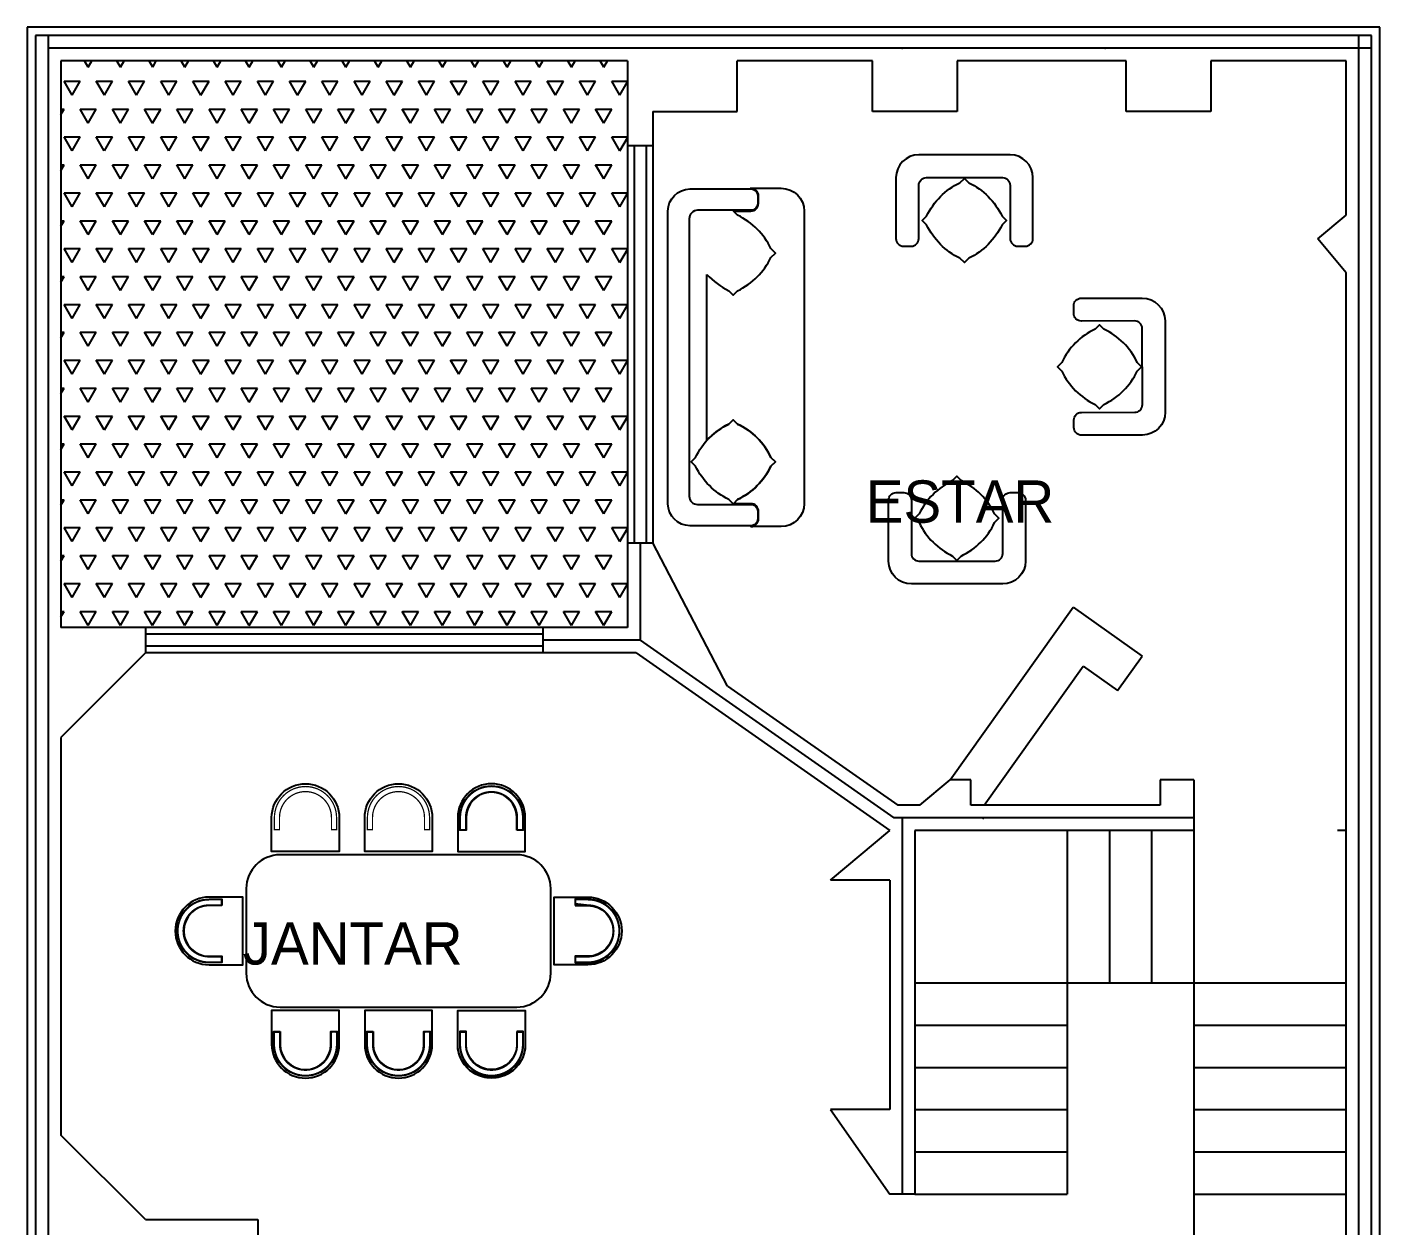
# Model space of a CAD drawing. Header units: millimetres. Extents: x 160.1 to 196.2, y 195.4 to 212.1.
# Drawn here: x 160.42 to 168.42, y 204.98 to 212.07 of the extents above; entities that cross this region are included whole.
import ezdxf

# ---------------------------------------------------------------- set-up
doc = ezdxf.new("R2010")
doc.units = ezdxf.units.MM
for name, color, linetype in [('ejes', 160, 'Continuous'), ('MOB', 244, 'Continuous'), ('muros', 255, 'Continuous'), ('terreno', 21, 'Continuous'), ('ventanas', 50, 'Continuous')]:
    doc.layers.add(name, color=color, linetype=linetype)

# ---------------------------------------------------------------- blocks, each defined once
blk = doc.blocks.new('mesa comedor')
at = {"layer": 'MOB'}
for points in [[(118.6143694568619, 264.5109385456533), (118.6143694568619, 264.3109385456534), (118.2143694568618, 264.3109385456533), (118.2143694568618, 264.5109385456533, -0.9999999999999999)], [(118.2643694568619, 264.4359385456533), (118.2643694568618, 264.5109385456533, -1), (118.5643694568618, 264.5109385456533), (118.5643694568619, 264.4359385456534), (118.6018694568618, 264.4359385456533), (118.6018694568618, 264.5109385456533, 0.9999999999999999), (118.2268694568618, 264.5109385456533), (118.2268694568619, 264.4359385456533)], [(118.8643694568622, 262.6909385456534), (118.8643694568619, 264.0909385456534, 0.414213562373095), (118.6643694568618, 264.2909385456534), (118.1643694568619, 264.2909385456533, 0.414213562373095), (117.9643694568619, 264.0909385456533), (117.9643694568622, 262.6909385456533, 0.414213562373095), (118.1643694568622, 262.4909385456533), (118.6643694568622, 262.4909385456534, 0.414213562373095)], [(117.744369456862, 263.7409385456531), (117.944369456862, 263.7409385456533), (117.9443694568619, 264.1409385456532), (117.7443694568619, 264.1409385456532, 0.9999999999999999)], [(117.8193694568619, 264.0909385456532), (117.7443694568619, 264.0909385456532, 1), (117.744369456862, 263.7909385456532), (117.819369456862, 263.7909385456532), (117.819369456862, 263.7534385456532), (117.744369456862, 263.7534385456532, -0.9999999999999999), (117.7443694568619, 264.1284385456532), (117.8193694568619, 264.1284385456532)], [(119.084369456862, 263.7409385456535), (118.884369456862, 263.7409385456535), (118.8843694568619, 264.1409385456535), (119.0843694568619, 264.1409385456535, -0.9999999999999999)], [(119.0093694568619, 264.0909385456535), (119.0843694568619, 264.0909385456535, -1), (119.084369456862, 263.7909385456534), (119.009369456862, 263.7909385456534), (119.009369456862, 263.7534385456534), (119.084369456862, 263.7534385456534, 0.9999999999999999), (119.0843694568619, 264.1284385456535), (119.0093694568619, 264.1284385456534)], [(117.744369456862, 263.5909385456532), (117.944369456862, 263.5909385456533), (117.9443694568621, 263.1909385456532), (117.7443694568621, 263.1909385456532, -0.9999999999999999)], [(119.084369456862, 263.5909385456535), (118.884369456862, 263.5909385456534), (118.8843694568621, 263.1909385456534), (119.0843694568621, 263.1909385456535, 0.9999999999999999)], [(119.0093694568621, 263.2409385456535), (119.0843694568621, 263.2409385456535, 1), (119.0843694568621, 263.5409385456534), (119.009369456862, 263.5409385456534), (119.009369456862, 263.5784385456535), (119.084369456862, 263.5784385456535, -0.9999999999999999), (119.0843694568621, 263.2034385456535), (119.0093694568621, 263.2034385456535)], [(117.7443694568621, 263.0409385456532), (117.9443694568621, 263.0409385456532), (117.9443694568622, 262.6409385456532), (117.7443694568622, 262.6409385456532, -0.9999999999999999)], [(119.0843694568621, 263.0409385456534), (118.8843694568621, 263.0409385456534), (118.8843694568622, 262.6409385456534), (119.0843694568622, 262.6409385456535, 0.9999999999999999)], [(119.0093694568622, 262.6909385456534), (119.0843694568622, 262.6909385456535, 1), (119.0843694568621, 262.9909385456535), (119.0093694568621, 262.9909385456535), (119.0093694568621, 263.0284385456534), (119.0843694568621, 263.0284385456535, -0.9999999999999999), (119.0843694568622, 262.6534385456535), (119.0093694568622, 262.6534385456535)], [(118.6143694568623, 262.2709385456533), (118.6143694568622, 262.4709385456534), (118.2143694568622, 262.4709385456533), (118.2143694568623, 262.2709385456533, 0.9999999999999999)], [(118.2643694568623, 262.3459385456533), (118.2643694568623, 262.2709385456533, 1), (118.5643694568623, 262.2709385456533), (118.5643694568623, 262.3459385456534), (118.6018694568623, 262.3459385456534), (118.6018694568622, 262.2709385456533, -0.9999999999999999), (118.2268694568623, 262.2709385456533), (118.2268694568623, 262.3459385456533)]]:
    blk.add_lwpolyline(points, format="xyb", close=True, dxfattribs=at)
at = {"layer": 'MOB', "const_width": 0.0075}
for points in [[(118.2606194568619, 264.4396885456534), (118.2606194568618, 264.5109385456533, -1), (118.5681194568618, 264.5109385456533), (118.5681194568619, 264.4396885456534), (118.5981194568619, 264.4396885456534), (118.5981194568619, 264.5109385456535, 1), (118.2306194568619, 264.5109385456533), (118.2306194568618, 264.4396885456533)], [(117.8156194568619, 264.0946885456532), (117.7443694568619, 264.0946885456532, 1), (117.744369456862, 263.7871885456532), (117.815619456862, 263.7871885456532), (117.815619456862, 263.7571885456533), (117.744369456862, 263.7571885456532, -1), (117.7443694568619, 264.1246885456532), (117.815619456862, 264.1246885456532)], [(119.0131194568619, 264.0946885456535), (119.0843694568619, 264.0946885456535, -1), (119.084369456862, 263.7871885456535), (119.013119456862, 263.7871885456535), (119.0131194568619, 263.7571885456534), (119.084369456862, 263.7571885456535, 1), (119.0843694568619, 264.1246885456534), (119.0131194568619, 264.1246885456534)], [(117.8156194568621, 263.2371885456532), (117.7443694568621, 263.2371885456532, -1), (117.744369456862, 263.5446885456532), (117.8156194568621, 263.5446885456532), (117.815619456862, 263.5746885456533), (117.744369456862, 263.5746885456533, 1), (117.7443694568621, 263.2071885456532), (117.8156194568621, 263.2071885456532)], [(119.0131194568621, 263.2371885456535), (119.0843694568621, 263.2371885456534, 1), (119.084369456862, 263.5446885456535), (119.0131194568621, 263.5446885456535), (119.013119456862, 263.5746885456534), (119.084369456862, 263.5746885456535, -1), (119.0843694568621, 263.2071885456535), (119.0131194568621, 263.2071885456534)], [(117.8156194568622, 262.6871885456532), (117.7443694568622, 262.6871885456532, -1), (117.7443694568622, 262.9946885456532), (117.8156194568622, 262.9946885456532), (117.8156194568621, 263.0246885456532), (117.7443694568622, 263.0246885456532, 1), (117.7443694568622, 262.6571885456532), (117.8156194568622, 262.6571885456532)], [(119.0131194568622, 262.6871885456534), (119.0843694568622, 262.6871885456534, 1), (119.0843694568621, 262.9946885456534), (119.0131194568622, 262.9946885456535), (119.0131194568621, 263.0246885456534), (119.0843694568621, 263.0246885456535, -1), (119.0843694568622, 262.6571885456535), (119.0131194568622, 262.6571885456535)], [(118.2606194568623, 262.3421885456533), (118.2606194568623, 262.2709385456533, 1), (118.5681194568623, 262.2709385456533), (118.5681194568623, 262.3421885456534), (118.5981194568623, 262.3421885456534), (118.5981194568623, 262.2709385456533, -1), (118.2306194568623, 262.2709385456533), (118.2306194568623, 262.3421885456533)]]:
    blk.add_lwpolyline(points, format="xyb", close=True, dxfattribs=at)

msp = doc.modelspace()

# ---------------------------------------------------------------- hatches: boundary and pattern name
at = {"layer": 'muros'}
h = msp.add_hatch(dxfattribs=at)
h.set_pattern_fill('TRIANG', color=3, scale=0.02, style=0)
h.set_pattern_definition([(59.99999999999999, (0, 0), (-0.09524996586046834, 0.1649778197104678), [0.09525, -0.09525]), (120, (0, 0), (-0.1904999658604684, 1.971046783566521e-08), [0.09525, -0.09525]), (0, (-0.047625, 0.082489), (0.09525, 0.1649778), [0.09525, -0.09525])])
h.paths.add_polyline_path([(163.9703359804554, 211.8689648471951), (160.6203359804554, 211.8689648471952), (160.6203359804554, 208.5189648471952), (163.9703359804553, 208.5189648471952)])

# ---------------------------------------------------------------- linework, layer by layer
at = {"layer": 'ejes'}
for p, q in [((160.5453359804553, 212.0189648471952), (160.5453359804553, 196.8439648471951)), ((168.2953359804553, 196.8439648471951), (168.2953359804553, 212.0189648471952)), ((168.3703359804553, 211.9439648471952), (160.5453359804553, 211.9439648471952)), ((164.0453359804553, 209.0189648471952), (164.0453359804553, 208.4439648471951)), ((164.0453359804553, 208.4439648471952), (163.4703359804553, 208.4439648471951)), ((164.0453359804553, 208.4439648471952), (165.5453359804553, 207.3939648471952)), ((167.3203359804553, 207.3939648471952), (165.5453359804552, 207.3939648471952)), ((165.5953359804553, 207.3939648471952), (165.5953359804553, 205.1689648471951))]:
    msp.add_line(p, q, dxfattribs=at)
at = {"layer": 'MOB'}
for p, q in [((165.8792203909219, 207.6189648471953), (166.6070259197378, 208.6403303418196)), ((166.6070259197378, 208.6403303418196), (167.0142207322579, 208.3501711016484)), ((166.8691286177166, 208.1465561613007), (167.0142207322579, 208.3501711016484)), ((166.0793116285044, 207.4689648471952), (166.6655312114565, 208.2916357813863)), ((166.6655312114565, 208.2916357813863), (166.8691286177166, 208.1465561613006)), ((166.072056673828, 207.3891515142595), (166.0777929806464, 207.3939648471952))]:
    msp.add_line(p, q, dxfattribs=at)
for points in [[(165.6034619862425, 210.7737292658145), (165.6484619862426, 210.7737292658145, 0.414213562373095), (165.6934619862426, 210.8187292658145), (165.6934619862426, 211.1337292658145, -0.4142135623730976), (165.7384619862427, 211.1787292658145), (166.1884619862427, 211.1787292658143, -0.414213562373095), (166.2334619862427, 211.1337292658142), (166.2334619862426, 210.8187292658143, 0.4142135623731159), (166.2784619862425, 210.7737292658142), (166.3234619862426, 210.7737292658142, 0.414213562373095), (166.3684619862426, 210.8187292658141), (166.3684619862427, 211.1787292658142, 0.414213562373095), (166.2334619862428, 211.3137292658143), (165.6934619862427, 211.3137292658145, 0.414213562373095), (165.5584619862427, 211.1787292658146), (165.5584619862425, 210.8187292658145, 0.414213562373095)], [(165.9884907710449, 210.7026287735261), (165.9627367934883, 210.6768747959695), (165.9369828159315, 210.7026287735262, -0.1724210110430374), (165.7397796467064, 210.8998319427516), (165.7140256691497, 210.9255859203082), (165.7397796467064, 210.9513398978649, -0.172421011043038), (165.9369828159318, 211.1485430670901), (165.9627367934885, 211.1742970446467), (165.9884907710451, 211.1485430670901, -0.1724210110430392), (166.1856939402703, 210.9513398978647), (166.211447917827, 210.925585920308), (166.1856939402703, 210.8998319427514, -0.1724210110430383)], [(166.6107376079329, 209.7011538828713), (166.610655831502, 209.746153808567, -0.414213562373095), (166.6555739807666, 209.7912355106937), (166.9705734606363, 209.7918079457106, 0.4142135623730976), (167.015491609901, 209.8368896478373), (167.0146738455909, 210.286888904794, 0.414213562373095), (166.9695921434642, 210.3318070540586), (166.6545926635947, 210.3312346190417, -0.4142135623731159), (166.609510961468, 210.3761527683063), (166.6094291850369, 210.421152694002, -0.414213562373095), (166.6543473343016, 210.4662343961287), (167.0143467398669, 210.4668886075767, -0.414213562373095), (167.149591846247, 210.3321341597827), (167.150573163419, 209.7921350514346, -0.414213562373095), (167.015818715625, 209.6568899450546), (166.6558193100596, 209.6562357336066, -0.414213562373095)], [(166.5389375379386, 210.0860528242558), (166.5132304044264, 210.060252087705), (166.5390311409772, 210.0345449541927, 0.1724210110430374), (166.7365923528317, 209.8377004788433), (166.7623930893824, 209.8119933453311), (166.7881002228946, 209.8377940818819, 0.172421011043038), (166.984944698244, 210.0353552937363), (167.0106518317563, 210.0611560302871), (166.9848510952055, 210.0868631637993, 0.1724210110430392), (166.7872898833511, 210.2837076391488), (166.7614891468002, 210.309414772661), (166.7357820132881, 210.2836140361102, 0.1724210110430383)], [(165.9446111616313, 209.3877782457201), (165.9188571840746, 209.4135322232767), (165.8931032065179, 209.38777824572, 0.1724210110430374), (165.6959000372927, 209.1905750764946), (165.6701460597361, 209.164821098938), (165.6959000372927, 209.1390671213813, 0.172421011043038), (165.8931032065181, 208.9418639521562), (165.9188571840748, 208.9161099745995), (165.9446111616314, 208.9418639521562, 0.1724210110430392), (166.1418143308566, 209.1390671213815), (166.1675683084133, 209.1648210989382), (166.1418143308567, 209.1905750764948, 0.1724210110430383)], [(165.5595823768288, 209.3166777534317), (165.6045823768289, 209.3166777534317, -0.414213562373095), (165.6495823768289, 209.2716777534317), (165.649582376829, 208.9566777534317, 0.4142135623730976), (165.694582376829, 208.9116777534317), (166.144582376829, 208.9116777534319, 0.414213562373095), (166.189582376829, 208.956677753432), (166.1895823768289, 209.271677753432, -0.4142135623731159), (166.2345823768289, 209.316677753432), (166.2795823768289, 209.316677753432, -0.414213562373095), (166.3245823768289, 209.2716777534321), (166.3245823768291, 208.9116777534321, -0.414213562373095), (166.1895823768292, 208.776677753432), (165.6495823768291, 208.7766777534317, -0.414213562373095), (165.514582376829, 208.9116777534317), (165.5145823768289, 209.2716777534317, -0.414213562373095)], [(162.2667635336116, 207.3954255408487), (162.2667635336116, 207.1954255408486), (161.8667635336116, 207.1954255408486), (161.8667635336116, 207.3954255408486, -0.9999999999999999)], [(162.8167635336116, 207.3954255408488), (162.8167635336117, 207.1954255408488), (162.4167635336117, 207.1954255408486), (162.4167635336116, 207.3954255408487, -0.9999999999999999)], [(162.9667635336116, 207.3954255408488), (162.9667635336117, 207.1954255408488), (163.3667635336116, 207.1954255408489), (163.3667635336116, 207.3954255408489, 0.9999999999999999)], [(163.3167635336116, 207.3204255408489), (163.3167635336116, 207.3954255408489, 1), (163.0167635336116, 207.3954255408488), (163.0167635336116, 207.3204255408488), (162.9792635336116, 207.3204255408488), (162.9792635336117, 207.3954255408488, -0.9999999999999999), (163.3542635336116, 207.3954255408489), (163.3542635336116, 207.3204255408489)], [(161.9167635336118, 206.2754255408486), (163.3167635336118, 206.2754255408489, 0.414213562373095), (163.5167635336119, 206.475425540849), (163.5167635336117, 206.9754255408488, 0.414213562373095), (163.3167635336117, 207.1754255408489), (161.9167635336117, 207.1754255408486, 0.414213562373095), (161.7167635336117, 206.9754255408486), (161.7167635336118, 206.4754255408486, 0.414213562373095)], [(161.4967635336118, 206.5254255408485), (161.6967635336118, 206.5254255408486), (161.6967635336117, 206.9254255408486), (161.4967635336118, 206.9254255408485, 0.9999999999999999)], [(161.5717635336117, 206.8754255408485), (161.4967635336118, 206.8754255408485, 1), (161.4967635336118, 206.5754255408485), (161.5717635336118, 206.5754255408485), (161.5717635336118, 206.5379255408485), (161.4967635336118, 206.5379255408486, -0.9999999999999999), (161.4967635336118, 206.9129255408485), (161.5717635336117, 206.9129255408485)], [(163.7367635336118, 206.5254255408489), (163.5367635336118, 206.5254255408489), (163.5367635336117, 206.9254255408489), (163.7367635336118, 206.9254255408489, -0.9999999999999999)], [(163.6617635336117, 206.8754255408489), (163.7367635336118, 206.875425540849, -1), (163.7367635336118, 206.575425540849), (163.6617635336118, 206.5754255408489), (163.6617635336117, 206.537925540849), (163.7367635336118, 206.537925540849, 0.9999999999999999), (163.7367635336118, 206.912925540849), (163.6617635336117, 206.9129255408489)], [(162.2667635336119, 206.0554255408487), (162.2667635336119, 206.2554255408486), (161.8667635336118, 206.2554255408486), (161.8667635336119, 206.0554255408486, 0.9999999999999999)], [(162.8167635336119, 206.0554255408488), (162.8167635336119, 206.2554255408488), (162.4167635336118, 206.2554255408487), (162.4167635336119, 206.0554255408487, 0.9999999999999999)], [(162.9667635336119, 206.0554255408488), (162.9667635336119, 206.2554255408488), (163.3667635336119, 206.2554255408489), (163.3667635336119, 206.0554255408489, -0.9999999999999999)], [(161.9167635336118, 206.1304255408486), (161.9167635336119, 206.0554255408486, 1), (162.2167635336119, 206.0554255408487), (162.2167635336119, 206.1304255408487), (162.2542635336119, 206.1304255408487), (162.2542635336119, 206.0554255408487, -0.9999999999999999), (161.8792635336119, 206.0554255408485), (161.8792635336119, 206.1304255408486)], [(162.4667635336119, 206.1304255408487), (162.4667635336119, 206.0554255408487, 1), (162.7667635336119, 206.0554255408487), (162.7667635336119, 206.1304255408488), (162.8042635336119, 206.1304255408488), (162.8042635336119, 206.0554255408488, -0.9999999999999999), (162.4292635336119, 206.0554255408487), (162.4292635336119, 206.1304255408487)], [(163.3167635336119, 206.1304255408489), (163.3167635336119, 206.0554255408489, -1), (163.0167635336119, 206.0554255408488), (163.0167635336119, 206.1304255408488), (162.9792635336118, 206.1304255408488), (162.9792635336118, 206.0554255408488, 0.9999999999999999), (163.3542635336119, 206.0554255408489), (163.3542635336118, 206.1304255408489)]]:
    msp.add_lwpolyline(points, format="xyb", close=True, dxfattribs=at)
at = {"layer": 'MOB', "ltscale": 0.02}
for points in [[(164.2099771011532, 210.9812353886328, -0.4142135623730745), (164.3404771011532, 211.1117353886328), (164.7004771011531, 211.1117353886328, -0.414213562373198), (164.7409771011531, 211.0712353886328), (164.7409771011532, 211.0262353886328, -0.414213562373085), (164.7004771011532, 210.9857353886328), (164.3854771011532, 210.9857353886328, 0.4142135623731117), (164.3359771011532, 210.9362353886328), (164.3359771011532, 209.2962353886329, 0.41421356237328), (164.3854771011532, 209.2467353886329), (164.7004771011532, 209.2467353886329, -0.414213562373198), (164.7409771011532, 209.2062353886328), (164.7409771011532, 209.1612353886328, -0.4142135623732906), (164.7004771011532, 209.1207353886328), (164.3404771011532, 209.1207353886328, -0.4142135623730776), (164.2099771011532, 209.2512353886328)], [(164.440652056249, 210.607072359559, 0.09827236821521301), (164.5706990708904, 210.5102811403246), (164.5964530484472, 210.4845271627678), (164.6222070260037, 210.5102811403243, 0.1724210110431429), (164.8194101952291, 210.7074843095498), (164.8451641727858, 210.7332382871064), (164.8194101952292, 210.7589922646631, 0.1724210110431173), (164.6222070260038, 210.9561954338885), (164.5971670712594, 210.9812353886329), (164.7004771011531, 210.9812353886328, 0.4142135623729309), (164.7454771011531, 211.0262353886328), (164.7454771011531, 211.0712353886328, 0.4142135623731876), (164.7004771011532, 211.1162353886328), (164.8804771011532, 211.1162353886328, -0.414213562373095), (165.0154771011532, 210.9812353886328), (165.0154771011532, 209.2512353886328, -0.4142135623730027), (164.8804771011532, 209.1162353886328), (164.7004771011532, 209.1162353886328, 0.4142135623731875), (164.7454771011532, 209.1612353886328), (164.7454771011531, 209.2062353886328, 0.41421356237328), (164.7004771011532, 209.2512353886329), (164.5971670712595, 209.2512353886328), (164.6222070260039, 209.2762753433774, 0.1724210110429657), (164.8194101952292, 209.4734785126026), (164.8451641727858, 209.4992324901592), (164.8194101952292, 209.5249864677159, 0.1724210110431165), (164.6222070260038, 209.7221896369412), (164.5964530484472, 209.7479436144978), (164.5706990708906, 209.7221896369412, 0.098272368215332), (164.440652056249, 209.6253984177066)], [(164.5706990708905, 209.7221896369412), (164.5964530484472, 209.7479436144978), (164.6222070260038, 209.7221896369412, -0.1724210110431099), (164.8194101952292, 209.5249864677159), (164.8451641727858, 209.4992324901592), (164.8194101952291, 209.4734785126025, -0.1724210110429525), (164.6222070260039, 209.2762753433773), (164.5971670712595, 209.2512353886329), (164.5957390256348, 209.2512353886329), (164.5706990708905, 209.2762753433773, -0.1724210110430062), (164.3734959016652, 209.4734785126026), (164.3477419241086, 209.4992324901593), (164.3734959016652, 209.5249864677159, -0.1724210110430512)]]:
    msp.add_lwpolyline(points, format="xyb", close=True, dxfattribs=at)
at = {"layer": 'MOB', "const_width": 0.0075}
for points in [[(161.9130135336116, 207.3241755408486), (161.9130135336116, 207.3954255408486, -1), (162.2205135336116, 207.3954255408486), (162.2205135336116, 207.3241755408486), (162.2505135336116, 207.3241755408487), (162.2505135336116, 207.3954255408486, 1), (161.8830135336117, 207.3954255408486), (161.8830135336117, 207.3241755408486)], [(162.4630135336116, 207.3241755408487), (162.4630135336116, 207.3954255408487, -1), (162.7705135336116, 207.3954255408487), (162.7705135336116, 207.3241755408487), (162.8005135336117, 207.3241755408488), (162.8005135336117, 207.3954255408487, 1), (162.4330135336116, 207.3954255408487), (162.4330135336116, 207.3241755408487)], [(163.3205135336117, 207.3241755408489), (163.3205135336117, 207.3954255408489, 1), (163.0130135336117, 207.3954255408488), (163.0130135336117, 207.3241755408488), (162.9830135336117, 207.3241755408488), (162.9830135336116, 207.3954255408488, -1), (163.3505135336116, 207.3954255408489), (163.3505135336116, 207.3241755408488)], [(161.5680135336117, 206.8791755408485), (161.4967635336118, 206.8791755408485, 1), (161.4967635336118, 206.5716755408485), (161.5680135336118, 206.5716755408485), (161.5680135336118, 206.5416755408485), (161.4967635336118, 206.5416755408485, -1), (161.4967635336118, 206.9091755408485), (161.5680135336117, 206.9091755408485)], [(163.6655135336118, 206.8791755408489), (163.7367635336117, 206.879175540849, -1), (163.7367635336118, 206.571675540849), (163.6655135336118, 206.5716755408489), (163.6655135336118, 206.5416755408489), (163.7367635336119, 206.5416755408489, 1), (163.7367635336118, 206.9091755408489), (163.6655135336117, 206.909175540849)], [(161.9130135336119, 206.1266755408486), (161.9130135336119, 206.0554255408486, 1), (162.2205135336119, 206.0554255408487), (162.2205135336119, 206.1266755408486), (162.2505135336118, 206.1266755408487), (162.250513533612, 206.0554255408487, -1), (161.8830135336119, 206.0554255408485), (161.8830135336119, 206.1266755408486)], [(162.4630135336119, 206.1266755408487), (162.4630135336118, 206.0554255408487, 1), (162.7705135336119, 206.0554255408488), (162.7705135336119, 206.1266755408487), (162.8005135336118, 206.1266755408488), (162.8005135336119, 206.0554255408488, -1), (162.4330135336119, 206.0554255408487), (162.4330135336118, 206.1266755408487)], [(163.3205135336119, 206.1266755408489), (163.3205135336119, 206.0554255408489, -1), (163.0130135336119, 206.0554255408488), (163.0130135336119, 206.1266755408488), (162.9830135336119, 206.1266755408489), (162.9830135336119, 206.0554255408488, 1), (163.3505135336119, 206.0554255408489), (163.3505135336119, 206.1266755408489)]]:
    msp.add_lwpolyline(points, format="xyb", close=True, dxfattribs=at)
at = {"layer": 'muros'}
for p, q in [((160.4703359804553, 212.0189648471952), (160.4703359804553, 196.7689648471952)), ((168.3703359804553, 212.0189648471952), (160.4703359804553, 212.0189648471952)), ((168.3703359804553, 196.7689648471952), (168.3703359804553, 212.0189648471952)), ((160.6203359804553, 211.8689648471952), (160.6203359804553, 208.5189648471952)), ((163.9703359804554, 211.8689648471951), (160.6203359804553, 211.8689648471952)), ((163.9703359804554, 211.8689648471951), (163.9703359804553, 208.5189648471952)), ((164.6203359804554, 211.5689648471951), (164.6203359804554, 211.8689648471951)), ((165.4203359804554, 211.8689648471951), (164.6203359804553, 211.8689648471951)), ((165.4203359804554, 211.5689648471951), (165.4203359804554, 211.8689648471951)), ((165.9203359804554, 211.8689648471951), (165.9203359804554, 211.5689648471951)), ((165.9203359804554, 211.8689648471951), (165.9203359804554, 211.5689648471951)), ((166.9203359804554, 211.8689648471952), (165.9203359804554, 211.8689648471951)), ((166.9203359804554, 211.5689648471951), (166.9203359804554, 211.8689648471951)), ((168.2203359804553, 211.8689648471951), (167.4203359804554, 211.8689648471952)), ((167.4203359804554, 211.8689648471951), (167.4203359804554, 211.5689648471951)), ((167.4203359804554, 211.8689648471951), (167.4203359804554, 211.5689648471951)), ((168.2203359804553, 210.9572128078189), (168.2203359804553, 211.8689648471952)), ((164.1203359804554, 211.5689648471951), (164.1203359804553, 209.0189648471952)), ((164.1203359804554, 211.5689648471951), (164.6203359804554, 211.5689648471951)), ((165.9203359804554, 211.5689648471951), (165.4203359804554, 211.5689648471951)), ((167.4203359804554, 211.5689648471951), (166.9203359804554, 211.5689648471951)), ((168.0521057850379, 210.8160509128913), (168.2203359804553, 210.9572128078189)), ((168.2203359804553, 210.6155619731199), (168.052105785038, 210.8160509128914)), ((168.2203359804553, 201.543964847195), (168.2203359804553, 210.61556197312)), ((164.5627212175356, 208.1733443483569), (164.1203359804553, 209.0189648471952)), ((163.9703359804553, 208.5189648471952), (160.6203359804553, 208.5189648471952)), ((161.1203359804554, 208.3689648471952), (160.6203359804553, 207.8689648471952)), ((164.0216943131439, 208.3689648471952), (161.1203359804554, 208.3689648471952)), ((164.0216943131439, 208.3689648471952), (165.5216943131438, 207.3189648471952)), ((164.5627212175355, 208.1733443483569), (165.5689776477667, 207.4689648471952)), ((160.6203359804553, 207.8689648471951), (160.6203359804553, 205.5189648471952)), ((165.7004573520329, 207.4689648471951), (165.879220390922, 207.6189648471952)), ((166.0004573520329, 207.6189648471952), (165.879220390922, 207.6189648471951)), ((166.0004573520329, 207.4689648471952), (166.0004573520329, 207.6189648471952)), ((167.3203359804553, 207.6189648471951), (167.1203359804553, 207.6189648471951)), ((167.1203359804553, 207.6189648471951), (167.1203359804553, 207.4689648471951)), ((167.3203359804553, 207.6189648471951), (167.3203359804553, 207.3189648471951)), ((165.7004573520329, 207.4689648471951), (165.5689776477667, 207.4689648471952)), ((167.1203359804553, 207.4689648471951), (166.0004573520329, 207.4689648471951)), ((165.1715314158012, 207.0251432891831), (165.5216943131437, 207.3189648471951)), ((167.3203359804553, 207.3189648471951), (165.6703359804553, 207.3189648471952)), ((165.6703359804553, 207.3189648471951), (165.6703359804553, 205.1689648471951)), ((166.5703359804553, 207.3189648471951), (166.5703359804554, 205.1689648471951)), ((166.8203359804553, 207.3189648471951), (166.8203359804553, 206.4189648471951)), ((167.0703359804553, 207.3189648471951), (167.0703359804553, 206.4189648471951)), ((167.3203359804553, 207.3189648471951), (167.3203359804554, 204.6689648471951)), ((168.2203359804553, 207.3189648471951), (168.1703359804553, 207.3189648471951)), ((165.5216943131438, 207.025143289183), (165.1715314158012, 207.0251432891831)), ((165.5216943131438, 207.0251432891831), (165.5216943131438, 205.6689648471951)), ((165.6703359804553, 206.4189648471951), (168.2203359804553, 206.4189648471951)), ((165.6703359804553, 206.1689648471951), (166.5703359804553, 206.1689648471951)), ((167.3203359804553, 206.1689648471951), (168.2203359804553, 206.1689648471951)), ((165.6703359804553, 205.9189648471951), (166.5703359804553, 205.9189648471951)), ((167.3203359804553, 205.9189648471951), (168.2203359804553, 205.9189648471951)), ((167.3203359804553, 205.9189648471951), (168.2203359804553, 205.9189648471951)), ((165.1715314158013, 205.6689648471951), (165.5216943131438, 205.1689648471951)), ((165.5216943131438, 205.6689648471951), (165.1715314158013, 205.6689648471951)), ((165.6703359804553, 205.6689648471951), (166.5703359804553, 205.6689648471951)), ((167.3203359804553, 205.6689648471951), (168.2203359804553, 205.6689648471951)), ((161.1203359804554, 205.0189648471951), (160.6203359804553, 205.5189648471951)), ((165.6703359804553, 205.4189648471951), (166.5703359804553, 205.4189648471951)), ((167.3203359804553, 205.4189648471951), (168.2203359804553, 205.4189648471951)), ((165.6703359804553, 205.1689648471951), (165.5216943131438, 205.1689648471951)), ((165.6703359804553, 205.1689648471951), (166.5703359804553, 205.1689648471951)), ((167.3203359804553, 205.1689648471951), (168.2203359804553, 205.1689648471951)), ((161.1203359804554, 205.0189648471951), (161.7856049237046, 205.0189648471952)), ((161.7856049237046, 205.0189648471952), (161.7856049237046, 204.8689648471952))]:
    msp.add_line(p, q, dxfattribs=at)
for p in [(165.5953359804553, 211.9439648471951), (166.7953359804553, 211.9439648471951), (168.2953359804553, 211.9439648471952)]:
    msp.add_point(p, dxfattribs=at)
at = {"layer": 'terreno'}
for p, q in [((160.4203359804553, 212.0689648471952), (160.4203359804553, 196.7689648471952)), ((168.4203359804553, 212.0689648471952), (160.4203359804553, 212.0689648471952)), ((168.4203359804553, 196.7689648471952), (168.4203359804553, 212.0689648471952))]:
    msp.add_line(p, q, dxfattribs=at)
at = {"layer": 'ventanas'}
for p, q in [((163.9703359804554, 211.3689648471951), (164.1203359804553, 211.3689648471951)), ((164.0103359804554, 211.3689648471951), (164.0103359804553, 209.0189648471951)), ((164.0803359804554, 211.3689648471951), (164.0803359804553, 209.0189648471952)), ((163.9703359804553, 209.0189648471952), (164.1203359804553, 209.0189648471952)), ((161.1203359804553, 208.5189648471952), (161.1203359804554, 208.3689648471952)), ((163.4703359804553, 208.5189648471952), (163.4703359804553, 208.3689648471952)), ((163.4703359804553, 208.4789648471952), (161.1203359804553, 208.4789648471952)), ((163.4703359804553, 208.4089648471952), (161.1203359804553, 208.4089648471951))]:
    msp.add_line(p, q, dxfattribs=at)

# ---------------------------------------------------------------- block references
at = {"ltscale": 0.02, "rotation": 270}
msp.add_blockref('mesa comedor', (-100.7741750120416, 325.1397949977109), dxfattribs=at)

# ---------------------------------------------------------------- texts
at = {"color": 4}
for s, p in [('ESTAR', (165.3800095967172, 209.1389428012804)), ('JANTAR', (161.6957017519933, 206.5266510322988))]:
    msp.add_text(s, height=0.25, dxfattribs=at).set_placement(p)

doc.saveas('drawing.dxf')
